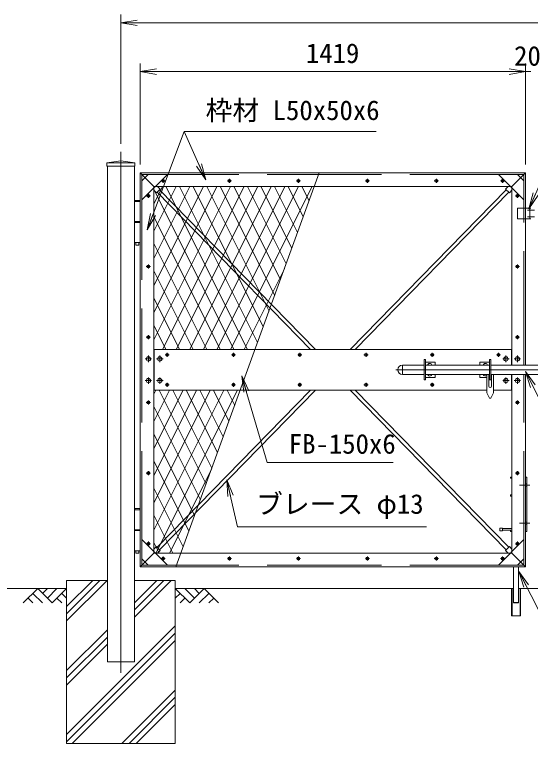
# Model space of a CAD drawing. Units: millimetres, scale not verified. Extents: x 1712 to 14312, y -4632 to 4278.
# Drawn here: x 4161 to 6061, y -2185 to 497 of the extents above; entities that cross this region are included whole.
import ezdxf
from ezdxf.enums import TextEntityAlignment as Align

# ---------------------------------------------------------------- set-up
doc = ezdxf.new("R2010")
doc.units = ezdxf.units.MM
doc.header["$LTSCALE"] = 70
doc.linetypes.add('DASHED', pattern=[7.5, 6, -1.5])
doc.linetypes.add('USER1', pattern=[50.8, 31.75, -6.35, 6.35, -6.35])
for name, color, linetype, lineweight in [('0-2_D-STR1', 1, 'Continuous', 18), ('0-3_D-BMK', 2, 'USER1', 13), ('0-4_D-STR4', 7, 'Continuous', 9), ('0-5_D-BGD', 7, 'Continuous', 9), ('0-6_D-DCR-HCH', 7, 'Continuous', 9), ('0-7_D-STR3', 3, 'Continuous', 13), ('0-8_D-STR2', 7, 'Continuous', 9), ('0-9_D-STR-DIM', 7, 'Continuous', 9), ('0-A_0', 7, 'Continuous', 9), ('0-B_D-STR-TXT', 7, 'Continuous', 9), ('0-C_Defpoints', 8, 'Continuous', 18)]:
    doc.layers.add(name, color=color, linetype=linetype, lineweight=lineweight)
doc.styles.add('ＭＳ ゴシック', font='')
doc.styles.get('ＭＳ ゴシック').set_extended_font_data('MS Gothic')

# ---------------------------------------------------------------- blocks, each defined once
blk = doc.blocks.new('_Open')
at = {"layer": '0-A_0'}
blk.add_line((-70, 11.67), (0, 0), dxfattribs=at)
blk.add_lwpolyline([(-70, -11.67), (0, 0), (-70, 0)], dxfattribs=at)

msp = doc.modelspace()

# ---------------------------------------------------------------- linework, layer by layer
at = {"layer": '0-2_D-STR1'}
for p, q in [((4604.53, -47.75), (4501.33, -47.75)), ((4501.33, -47.75), (4501.33, -60.75)), ((4604.53, -47.75), (4604.53, -60.75)), ((4604.53, -60.75), (4501.33, -60.75)), ((4502.93, -60.75), (4502.93, -1884.75)), ((4623.93, -1534.75), (4623.93, -84.75)), ((6042.93, -84.75), (4623.93, -84.75)), ((4623.93, -84.75), (4673.93, -134.75)), ((6042.93, -84.75), (5992.93, -134.75)), ((6042.93, -792.75), (6042.93, -84.75)), ((4673.93, -1484.75), (4673.93, -134.75)), ((5992.93, -134.75), (4673.93, -134.75)), ((5992.93, -792.75), (5992.93, -134.75)), ((5992.93, -734.75), (4673.93, -734.75)), ((4675.93, -734.75), (4675.93, -884.75)), ((5990.93, -734.75), (5990.93, -792.75)), ((5990.93, -826.75), (5990.93, -884.75)), ((5992.93, -1484.75), (5992.93, -826.75)), ((6042.93, -1534.75), (6042.93, -826.75)), ((5900.18, -884.75), (4673.93, -884.75)), ((5992.93, -884.75), (5925.18, -884.75)), ((4673.93, -1484.75), (4623.93, -1534.75)), ((5992.93, -1484.75), (4673.93, -1484.75)), ((5992.93, -1484.75), (6042.93, -1534.75)), ((6042.93, -1534.75), (4623.93, -1534.75))]:
    msp.add_line(p, q, dxfattribs=at)
at = {"layer": '0-2_D-STR1', "linetype": 'DASHED'}
for p, q in [((4629.93, -1528.75), (4629.93, -90.75)), ((6036.93, -90.75), (4629.93, -90.75)), ((6036.93, -792.75), (6036.93, -90.75)), ((6036.93, -1528.75), (6036.93, -826.75)), ((6036.93, -1528.75), (4629.93, -1528.75))]:
    msp.add_line(p, q, dxfattribs=at)
at = {"layer": '0-2_D-STR1'}
for points in [[(4604.53, -47.75), (4552.93, -40.75), (4501.33, -47.75)], [(4502.93, -1884.75), (4602.93, -1884.75), (4602.93, -60.75)]]:
    msp.add_lwpolyline(points, dxfattribs=at)
at = {"layer": '0-3_D-BMK'}
for p, q in [((4552.93, -7.75), (4552.93, -1924.75)), ((4700.99, -114.75), (4715.87, -114.75)), ((4708.43, -107.31), (4708.43, -122.19)), ((4944.99, -114.75), (4959.87, -114.75)), ((4952.43, -107.31), (4952.43, -122.19)), ((5198.99, -114.75), (5213.87, -114.75)), ((5206.43, -107.31), (5206.43, -122.19)), ((5452.99, -114.75), (5467.87, -114.75)), ((5460.43, -107.31), (5460.43, -122.19)), ((5706.99, -114.75), (5721.87, -114.75)), ((5714.43, -107.31), (5714.43, -122.19)), ((5950.99, -114.75), (5965.87, -114.75)), ((5958.43, -107.31), (5958.43, -122.19)), ((4646.49, -169.75), (4661.37, -169.75)), ((4653.93, -162.31), (4653.93, -177.19)), ((6005.49, -169.75), (6020.37, -169.75)), ((6012.93, -162.31), (6012.93, -177.19)), ((6050.43, -222.75), (6075.43, -222.75)), ((6050.43, -246.75), (6075.43, -246.75)), ((4653.93, -422.31), (4653.93, -437.19)), ((6012.93, -422.31), (6012.93, -437.19)), ((4646.49, -429.75), (4661.37, -429.75)), ((6005.49, -429.75), (6020.37, -429.75)), ((4646.49, -689.75), (4661.37, -689.75)), ((4653.93, -682.31), (4653.93, -697.19)), ((6005.49, -689.75), (6020.37, -689.75)), ((6012.93, -682.31), (6012.93, -697.19)), ((4723.43, -747.31), (4723.43, -762.19)), ((4967.43, -747.31), (4967.43, -762.19)), ((5211.43, -747.31), (5211.43, -762.19)), ((5455.43, -747.31), (5455.43, -762.19)), ((5699.43, -747.31), (5699.43, -762.19)), ((5943.43, -747.31), (5943.43, -762.19)), ((4665.93, -769.75), (4641.93, -769.75)), ((4653.93, -757.75), (4653.93, -781.75)), ((4707.93, -769.75), (4683.93, -769.75)), ((4695.93, -757.75), (4695.93, -781.75)), ((4715.99, -754.75), (4730.87, -754.75)), ((4959.99, -754.75), (4974.87, -754.75)), ((5203.99, -754.75), (5218.87, -754.75)), ((5447.99, -754.75), (5462.87, -754.75)), ((5691.99, -754.75), (5706.87, -754.75)), ((5935.99, -754.75), (5950.87, -754.75)), ((5982.93, -769.75), (5958.93, -769.75)), ((5970.93, -757.75), (5970.93, -781.75)), ((6024.93, -769.75), (6000.93, -769.75)), ((6012.93, -757.75), (6012.93, -781.75)), ((6495.88, -809.75), (5565.88, -809.75)), ((4665.93, -849.75), (4641.93, -849.75)), ((4653.93, -837.75), (4653.93, -861.75)), ((4707.93, -849.75), (4683.93, -849.75)), ((4695.93, -837.75), (4695.93, -861.75)), ((4723.43, -857.31), (4723.43, -872.19)), ((4967.43, -857.31), (4967.43, -872.19)), ((5211.43, -857.31), (5211.43, -872.19)), ((5455.43, -857.31), (5455.43, -872.19)), ((5699.43, -857.31), (5699.43, -872.19)), ((5958.93, -849.75), (5982.93, -849.75)), ((5970.93, -837.75), (5970.93, -861.75)), ((6024.93, -849.75), (6000.93, -849.75)), ((6012.93, -837.75), (6012.93, -861.75)), ((4715.99, -864.75), (4730.87, -864.75)), ((4959.99, -864.75), (4974.87, -864.75)), ((5203.99, -864.75), (5218.87, -864.75)), ((5447.99, -864.75), (5462.87, -864.75)), ((5691.99, -864.75), (5706.87, -864.75)), ((4646.49, -929.75), (4661.37, -929.75)), ((4653.93, -922.31), (4653.93, -937.19)), ((6005.49, -929.75), (6020.37, -929.75)), ((6012.93, -922.31), (6012.93, -937.19)), ((4646.49, -1189.75), (4661.37, -1189.75)), ((4653.93, -1182.31), (4653.93, -1197.19)), ((6005.49, -1189.75), (6020.37, -1189.75)), ((6012.93, -1182.31), (6012.93, -1197.19)), ((6020.75, -1234.75), (6058.49, -1234.75)), ((6020.75, -1374.75), (6058.49, -1374.75)), ((4653.93, -1442.31), (4653.93, -1457.19)), ((6012.93, -1442.31), (6012.93, -1457.19)), ((4646.49, -1449.75), (4661.37, -1449.75)), ((6005.49, -1449.75), (6020.37, -1449.75)), ((4708.43, -1497.31), (4708.43, -1512.19)), ((4952.43, -1497.31), (4952.43, -1512.19)), ((5206.43, -1497.31), (5206.43, -1512.19)), ((5460.43, -1497.31), (5460.43, -1512.19)), ((5714.43, -1497.31), (5714.43, -1512.19)), ((5958.43, -1497.31), (5958.43, -1512.19)), ((4700.99, -1504.75), (4715.87, -1504.75)), ((4944.99, -1504.75), (4959.87, -1504.75)), ((5198.99, -1504.75), (5213.87, -1504.75)), ((5452.99, -1504.75), (5467.87, -1504.75)), ((5706.99, -1504.75), (5721.87, -1504.75)), ((5950.99, -1504.75), (5965.87, -1504.75))]:
    msp.add_line(p, q, dxfattribs=at)
at = {"layer": '0-4_D-STR4'}
for p, q in [((4352.93, -1584.75), (4352.93, -2184.75)), ((4502.93, -1584.75), (4352.93, -1584.75)), ((4752.93, -1584.75), (4602.93, -1584.75)), ((4752.93, -1584.75), (4752.93, -2184.75)), ((4752.93, -2184.75), (4352.93, -2184.75))]:
    msp.add_line(p, q, dxfattribs=at)
at = {"layer": '0-5_D-BGD'}
for p, q in [((4352.93, -1614.75), (3952.93, -1614.75)), ((4752.93, -1614.75), (5998.43, -1614.75)), ((7352.93, -1614.75), (6017.43, -1614.75))]:
    msp.add_line(p, q, dxfattribs=at)
at = {"layer": '0-6_D-DCR-HCH'}
for p, q in [((4352.93, -1734.14), (4502.31, -1584.75)), ((4352.93, -1707.62), (4475.8, -1584.75)), ((4352.93, -1681.1), (4449.28, -1584.75)), ((4602.93, -1719.84), (4738.02, -1584.75)), ((4602.93, -1693.32), (4711.5, -1584.75)), ((4602.93, -1666.81), (4684.98, -1584.75)), ((4246.5, -1614.75), (4193.29, -1667.96)), ((4228.77, -1632.49), (4264.4, -1667.96)), ((4246.5, -1614.75), (4299.72, -1667.96)), ((4264.15, -1632.58), (4281.98, -1614.75)), ((4281.98, -1650.23), (4317.45, -1614.75)), ((4299.72, -1667.96), (4352.93, -1614.75)), ((4335.19, -1632.49), (4352.93, -1650.15)), ((4806.14, -1667.96), (4752.93, -1614.75)), ((4770.67, -1632.49), (4752.93, -1650.15)), ((4823.88, -1650.23), (4788.4, -1614.75)), ((4859.35, -1614.75), (4806.14, -1667.96)), ((4841.62, -1632.49), (4823.88, -1614.75)), ((4877.09, -1632.49), (4841.45, -1667.96)), ((4859.35, -1614.75), (4912.56, -1667.96)), ((4211.03, -1650.23), (4228.85, -1667.96)), ((4317.45, -1650.23), (4335.27, -1667.96)), ((4788.4, -1650.23), (4770.58, -1667.96)), ((4894.83, -1650.23), (4877.01, -1667.96)), ((4352.93, -2152.51), (4752.93, -1752.51)), ((4352.93, -1916.81), (4502.93, -1766.81)), ((4352.93, -2179.03), (4752.93, -1779.03)), ((4352.93, -1943.32), (4502.93, -1793.32)), ((4352.93, -1969.84), (4502.93, -1819.84)), ((4373.72, -2184.75), (4752.93, -1805.54)), ((4556.39, -2184.75), (4752.93, -1988.21)), ((4582.91, -2184.75), (4752.93, -2014.73)), ((4609.42, -2184.75), (4752.93, -2041.25))]:
    msp.add_line(p, q, dxfattribs=at)
at = {"layer": '0-7_D-STR3', "linetype": 'DASHED'}
for p, q in [((4629.93, -184.75), (4723.93, -90.75)), ((4629.93, -114.04), (4653.22, -90.75)), ((6036.93, -184.75), (5942.93, -90.75)), ((6036.93, -114.04), (6013.64, -90.75)), ((6012.93, -252.75), (6012.93, -216.75)), ((6014.93, -214.75), (6042.93, -214.75)), ((6042.93, -254.75), (6014.93, -254.75)), ((4629.93, -1434.75), (4723.93, -1528.75)), ((6036.93, -1434.75), (5942.93, -1528.75)), ((4629.93, -1505.46), (4653.22, -1528.75)), ((6036.93, -1505.46), (6013.64, -1528.75))]:
    msp.add_line(p, q, dxfattribs=at)
at = {"layer": '0-7_D-STR3'}
for p, q in [((4686.06, -156.8), (5251.02, -734.75)), ((4687.58, -134.75), (4697.86, -145.26)), ((4695.36, -147.71), (5269.2, -734.75)), ((5971.5, -147.71), (5397.65, -734.75)), ((5980.8, -156.8), (5415.83, -734.75)), ((5979.27, -134.75), (5969, -145.26)), ((4602.93, -190.75), (4602.93, -341.75)), ((4623.93, -190.75), (4602.93, -190.75)), ((4623.93, -190.75), (4623.93, -341.75)), ((6042.93, -214.75), (6062.93, -214.75)), ((6058.93, -214.75), (6058.93, -254.75)), ((4623.93, -264.75), (4602.93, -264.75)), ((4623.93, -267.75), (4602.93, -267.75)), ((6042.93, -254.75), (6062.93, -254.75)), ((4623.93, -341.75), (4602.93, -341.75)), ((5669.93, -772.25), (5669.93, -847.25)), ((5669.93, -772.25), (5674.43, -772.25)), ((5674.43, -772.25), (5674.43, -847.25)), ((5910.43, -772.25), (5910.43, -847.25)), ((5914.93, -772.25), (5910.43, -772.25)), ((5914.93, -772.25), (5914.93, -847.25)), ((5589.68, -792.75), (5589.68, -826.75)), ((5669.93, -792.75), (5589.68, -792.75)), ((5674.43, -781.25), (5709.93, -781.25)), ((5910.43, -792.75), (5674.43, -792.75)), ((5709.93, -781.25), (5709.93, -792.75)), ((5874.93, -781.25), (5874.93, -792.75)), ((5910.43, -781.25), (5874.93, -781.25)), ((6190.93, -792.75), (5914.93, -792.75)), ((5669.93, -826.75), (5589.68, -826.75)), ((5910.43, -826.75), (5674.43, -826.75)), ((5709.93, -826.75), (5709.93, -838.25)), ((5874.93, -826.75), (5874.93, -838.25)), ((5900.18, -826.75), (5900.18, -894.75)), ((5908.18, -826.75), (5908.18, -870.25)), ((6190.93, -826.75), (5914.93, -826.75)), ((5917.18, -826.75), (5917.18, -870.25)), ((5925.18, -826.75), (5925.18, -894.75)), ((5669.93, -847.25), (5674.43, -847.25)), ((5674.43, -838.25), (5709.93, -838.25)), ((5900.18, -838.25), (5874.93, -838.25)), ((5910.43, -838.25), (5908.18, -838.25)), ((5914.93, -847.25), (5910.43, -847.25)), ((5251.02, -884.75), (4685.99, -1462.77)), ((5269.2, -884.75), (4695.29, -1471.86)), ((5397.65, -884.75), (5971.57, -1471.86)), ((5415.83, -884.75), (5980.86, -1462.77)), ((5909.68, -914.75), (5900.18, -894.75)), ((5915.68, -914.75), (5925.18, -894.75)), ((5915.68, -914.75), (5909.68, -914.75)), ((5992.93, -1204.75), (5987.93, -1204.75)), ((5987.93, -1204.75), (5987.93, -1209.25)), ((5992.93, -1209.25), (5987.93, -1209.25)), ((6047.43, -1228.75), (6042.93, -1230.78)), ((6047.43, -1240.75), (6042.96, -1238.75)), ((5992.93, -1270.25), (5987.93, -1270.25)), ((5987.93, -1270.25), (5987.93, -1274.75)), ((5992.93, -1274.75), (5987.93, -1274.75)), ((4602.93, -1324.75), (4602.93, -1475.75)), ((4623.93, -1324.75), (4602.93, -1324.75)), ((4623.93, -1324.75), (4623.93, -1475.75)), ((5948.43, -1402.25), (5948.43, -1392.25)), ((5958.43, -1392.25), (5948.43, -1392.25)), ((5958.43, -1402.25), (5958.43, -1392.25)), ((5958.43, -1394.25), (5992.93, -1394.25)), ((6047.43, -1368.75), (6042.93, -1370.78)), ((6047.43, -1380.75), (6042.96, -1378.75)), ((4623.93, -1398.75), (4602.93, -1398.75)), ((4623.93, -1401.75), (4602.93, -1401.75)), ((5958.43, -1402.25), (5948.43, -1402.25)), ((5992.93, -1400.25), (5958.43, -1400.25)), ((5987.93, -1400.25), (5987.93, -1404.75)), ((5992.93, -1404.75), (5987.93, -1404.75)), ((6042.93, -1404.75), (6047.43, -1404.75)), ((4673.93, -1470.11), (4683.49, -1460.33)), ((5992.93, -1470.11), (5983.37, -1460.33)), ((4623.93, -1475.75), (4602.93, -1475.75)), ((5998.43, -1534.75), (5998.43, -1666.25)), ((6017.43, -1534.75), (6017.43, -1666.25)), ((5990.93, -1614.75), (5990.93, -1714.75)), ((5993.23, -1614.75), (5993.23, -1714.75)), ((6022.63, -1714.75), (6022.63, -1614.75)), ((5998.43, -1666.25), (6017.43, -1666.25)), ((5999.43, -1667.25), (5998.43, -1666.25)), ((5999.43, -1667.25), (6016.43, -1667.25)), ((6016.43, -1667.25), (6017.43, -1666.25))]:
    msp.add_line(p, q, dxfattribs=at)
for points in [[(4673.93, -149.4), (4683.56, -159.24), (4697.86, -145.26)], [(5992.93, -149.4), (5983.3, -159.24), (5969, -145.26)], [(4622.93, -190.75), (4622.93, -186.75), (4603.93, -186.75), (4603.93, -190.75)], [(4618.68, -341.75), (4618.68, -350.75), (4608.18, -350.75), (4608.18, -341.75)], [(6042.93, -1204.75), (6047.43, -1204.75), (6047.43, -1404.75)], [(4622.93, -1324.75), (4622.93, -1320.75), (4603.93, -1320.75), (4603.93, -1324.75)], [(4687.58, -1484.75), (4697.79, -1474.31), (4683.49, -1460.33)], [(5979.27, -1484.75), (5969.06, -1474.31), (5983.37, -1460.33)], [(4618.68, -1475.75), (4618.68, -1484.75), (4608.18, -1484.75), (4608.18, -1475.75)], [(5990.93, -1714.75), (6024.93, -1714.75), (6024.93, -1614.75)]]:
    msp.add_lwpolyline(points, dxfattribs=at)
for centre, radius in [((4708.43, -114.75), 5.25), ((4952.43, -114.75), 5.25), ((5206.43, -114.75), 5.25), ((5460.43, -114.75), 5.25), ((5714.43, -114.75), 5.25), ((5958.43, -114.75), 5.25), ((4653.93, -169.75), 5.25), ((6012.93, -169.75), 5.25), ((4653.93, -429.75), 5.25), ((6012.93, -429.75), 5.25), ((4653.93, -689.75), 5.25), ((6012.93, -689.75), 5.25), ((4723.43, -754.75), 5.25), ((4967.43, -754.75), 5.25), ((5211.43, -754.75), 5.25), ((5455.43, -754.75), 5.25), ((5699.43, -754.75), 5.25), ((5943.43, -754.75), 5.25), ((4653.93, -769.75), 8), ((4695.93, -769.75), 8), ((5970.93, -769.75), 8), ((6012.93, -769.75), 8), ((4653.93, -849.75), 8), ((4695.93, -849.75), 8), ((5970.93, -849.75), 8), ((6012.93, -849.75), 8), ((4723.43, -864.75), 5.25), ((4967.43, -864.75), 5.25), ((5211.43, -864.75), 5.25), ((5455.43, -864.75), 5.25), ((5699.43, -864.75), 5.25), ((4653.93, -929.75), 5.25), ((6012.93, -929.75), 5.25), ((4653.93, -1189.75), 5.25), ((6012.93, -1189.75), 5.25), ((4653.93, -1449.75), 5.25), ((6012.93, -1449.75), 5.25), ((4708.43, -1504.75), 5.25), ((4952.43, -1504.75), 5.25), ((5206.43, -1504.75), 5.25), ((5460.43, -1504.75), 5.25), ((5714.43, -1504.75), 5.25), ((5958.43, -1504.75), 5.25)]:
    msp.add_circle(centre, radius, dxfattribs=at)
at = {"layer": '0-7_D-STR3', "linetype": 'DASHED'}
for centre, start, end in [((6014.93, -216.75), 90, 180), ((6014.93, -252.75), 180, 270)]:
    msp.add_arc(centre, 2, start, end, dxfattribs=at)
at = {"layer": '0-7_D-STR3'}
for centre, radius, start, end in [((5589.68, -809.75), 17, 90, 270), ((5689.93, -794.75), 8, 14.47751, 165.52249), ((5894.93, -794.75), 8, 14.47751, 165.52249), ((5689.93, -824.75), 8, 194.47751, 345.52249), ((5894.93, -824.75), 8, 194.47751, 311.0145), ((5912.68, -870.25), 4.5, 180, 0)]:
    msp.add_arc(centre, radius, start, end, dxfattribs=at)
at = {"layer": '0-8_D-STR2'}
for p, q in [((4673.93, -199.96), (4706.53, -134.75)), ((4673.93, -299.97), (4756.54, -134.75)), ((4673.93, -399.98), (4806.54, -134.75)), ((4673.93, -500), (4856.55, -134.75)), ((4673.93, -600.01), (4906.56, -134.75)), ((4673.93, -700.02), (4956.56, -134.75)), ((4968.72, -734.75), (4673.93, -145.17)), ((4706.57, -734.75), (5006.57, -134.75)), ((5018.72, -734.75), (4718.72, -134.75)), ((4756.57, -734.75), (5056.57, -134.75)), ((5056.09, -709.51), (4768.72, -134.75)), ((4806.58, -734.75), (5106.58, -134.75)), ((5077.16, -651.64), (4818.71, -134.75)), ((4856.59, -734.75), (5156.59, -134.75)), ((5098.22, -593.77), (4868.71, -134.75)), ((4906.59, -734.75), (5206.59, -134.75)), ((5119.28, -535.9), (4918.71, -134.75)), ((4956.6, -734.75), (5256.6, -134.75)), ((5140.34, -478.03), (4968.7, -134.75)), ((5161.41, -420.16), (5018.7, -134.75)), ((5182.47, -362.29), (5068.7, -134.75)), ((5203.53, -304.43), (5118.7, -134.75)), ((5224.59, -246.56), (5168.69, -134.75)), ((5245.66, -188.69), (5218.69, -134.75)), ((4918.72, -734.75), (4673.93, -245.16)), ((4868.73, -734.75), (4673.93, -345.16)), ((4818.73, -734.75), (4673.93, -445.15)), ((5006.6, -734.75), (5154.74, -438.47)), ((4768.73, -734.75), (4673.93, -545.14)), ((4718.74, -734.75), (4673.93, -645.14)), ((4673.93, -900.04), (4681.57, -884.75)), ((4673.93, -1000.05), (4731.58, -884.75)), ((4673.93, -1100.07), (4781.59, -884.75)), ((4673.93, -1200.08), (4831.59, -884.75)), ((4673.93, -1300.09), (4881.6, -884.75)), ((4673.93, -1400.1), (4931.6, -884.75)), ((4681.61, -1484.75), (4981.61, -884.75)), ((4866.53, -1230.33), (4693.74, -884.75)), ((4887.59, -1172.46), (4743.74, -884.75)), ((4908.66, -1114.59), (4793.74, -884.75)), ((4929.72, -1056.72), (4843.73, -884.75)), ((4950.78, -998.85), (4893.73, -884.75)), ((4971.84, -940.98), (4943.73, -884.75)), ((4845.47, -1288.2), (4673.93, -945.12)), ((4824.41, -1346.07), (4673.93, -1045.12)), ((4803.34, -1403.94), (4673.93, -1145.11)), ((4731.61, -1484.75), (4887.15, -1173.69)), ((4782.28, -1461.81), (4673.93, -1245.1)), ((4743.76, -1484.75), (4673.93, -1345.1)), ((4693.76, -1484.75), (4673.93, -1445.09))]:
    msp.add_line(p, q, dxfattribs=at)
at = {"layer": '0-9_D-STR-DIM'}
for p, q in [((4552.93, 22.25), (4552.93, 497.29)), ((7492.93, 467.29), (4612.93, 467.29)), ((4623.93, -54.75), (4623.93, 317.29)), ((6042.93, -54.75), (6042.93, 317.29)), ((6042.93, -54.75), (6042.93, 317.29)), ((4683.93, 287.29), (5982.93, 287.29)), ((5982.93, 287.29), (5922.93, 287.29)), ((6042.93, 287.29), (6062.93, 287.29))]:
    msp.add_line(p, q, dxfattribs=at)
at = {"layer": '0-B_D-STR-TXT'}
msp.add_line((4786.28, 66.66), (4864.5, -108.99), dxfattribs=at)
for points in [[(5493.13, 66.66), (4786.28, 66.66), (4650.23, -292.47)], [(6500.82, 3.76), (6153.37, 3.76), (6056.18, -215.86)], [(7080.26, -1097.01), (6185.73, -1097.01), (6043.68, -818.38)], [(5555.51, -1150.49), (5091.94, -1150.49), (4998.3, -834.12)], [(5678.21, -1387.63), (4982.79, -1387.63), (4943.49, -1216.8)], [(6761.72, -1817.17), (6152.72, -1817.17), (6019.08, -1553.65)]]:
    msp.add_lwpolyline(points, dxfattribs=at)
at = {"layer": '0-C_Defpoints'}
msp.add_line((5283.49, -84.75), (4755.73, -1534.75), dxfattribs=at)

# ---------------------------------------------------------------- block references
at = {"layer": '0-9_D-STR-DIM', "xscale": 0.8571429, "yscale": 0.8571429, "rotation": 180}
for p in [(4552.93, 467.29), (4623.93, 287.29)]:
    msp.add_blockref('_Open', p, dxfattribs=at)
at = {"layer": '0-9_D-STR-DIM', "xscale": 0.8571429, "yscale": 0.8571429}
msp.add_blockref('_Open', (6042.93, 287.29), dxfattribs=at)
msp.add_blockref('_Open', (6042.93, 287.29), dxfattribs=at)
at = {"layer": '0-B_D-STR-TXT', "xscale": 0.8571429, "yscale": 0.8571429}
for p, rotation in [((4865.31, -110.81), 294.00222), ((6055.37, -217.69), 246.12873), ((4649.52, -294.34), 249.25075), ((4997.74, -832.2), 106.48731), ((6042.77, -816.6), 117.01391), ((4943.04, -1214.85), 102.95748), ((6018.18, -1551.87), 116.89092)]:
    msp.add_blockref('_Open', p, dxfattribs=dict(at, rotation=rotation))

# ---------------------------------------------------------------- texts
at = {"layer": '0-9_D-STR-DIM', "style": 'ＭＳ ゴシック'}
for s, p in [('1419', (5234.05, 297.41)), ('20', (6000.8, 287.36))]:
    msp.add_text(s, height=72.36, dxfattribs=at).set_placement(p, align=Align.BOTTOM_LEFT)
at = {"layer": '0-B_D-STR-TXT', "style": 'ＭＳ ゴシック'}
for s, p in [('枠材 L50x50x6', (4864.96, 87.44)), ('FB-150x6', (5170.99, -1140.37)), ('ブレース φ13', (5050.42, -1361.52))]:
    msp.add_text(s, height=72.36, dxfattribs=at).set_placement(p, align=Align.BOTTOM_LEFT)

doc.saveas('drawing.dxf')
